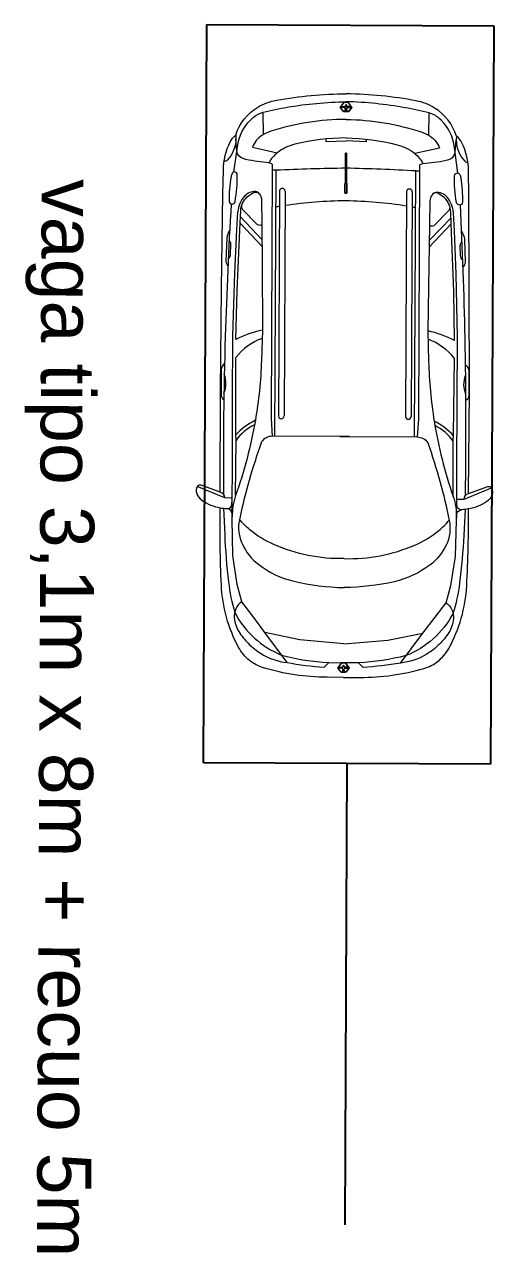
# Model space of a CAD drawing. Header units: metres. Extents: x 322294 to 7190115, y 7390841 to 10157759.
# Drawn here: x 323428.21 to 323431.48, y 7394787.69 to 7394796.21 of the extents above; entities that cross this region are included whole.
import ezdxf

# ---------------------------------------------------------------- set-up
doc = ezdxf.new("R2010")
doc.units = ezdxf.units.M
doc.layers.get('0').update_dxf_attribs({"lineweight": 18})
doc.layers.add('linagrossa', color=7, linetype='Continuous', lineweight=25)
doc.styles.get("Standard").update_dxf_attribs({"font": 'arial.ttf'})

# ---------------------------------------------------------------- blocks, each defined once
blk = doc.blocks.new('Renault Scénic dessus')
for p, q in [((-0.5917, 0.7998), (-0.4862, 0.8012)), ((-0.4862, 0.8012), (-0.2349, 0.8)), ((-0.4428, 0.7745), (-0.0296, 0.7736)), ((-0.2349, 0.8), (0.2604, 0.801)), ((-0.0296, 0.7736), (0.0157, 0.7744)), ((0.0157, 0.7744), (0.5856, 0.7783)), ((0.2604, 0.801), (0.7458, 0.8003)), ((0.7206, 0.7787), (1.0845, 0.7714)), ((0.7458, 0.8003), (1.2152, 0.7886)), ((1.0845, 0.7714), (1.5882, 0.7509)), ((1.2152, 0.7886), (1.5358, 0.7758)), ((1.5879, 0.7509), (1.4136, 0.5863)), ((1.464, 0.5866), (1.6343, 0.7488)), ((1.5358, 0.7758), (1.671, 0.7669)), ((1.6882, 0.7323), (1.5768, 0.6228)), ((1.9676, 0.7987), (2.1216, 0.7774)), ((2.1216, 0.7774), (2.2158, 0.7848)), ((2.1216, 0.7774), (2.1877, 0.768)), ((2.2473, 0.5802), (2.4143, 0.582)), ((0.1314, 0.5129), (0, 0.5039)), ((0, 0.4846), (1.9821, 0.4846)), ((2.0281, 0.5129), (0.1314, 0.5129)), ((1.8272, 0.4577), (0.1515, 0.4577)), ((1.9821, 0.4846), (1.9821, 0.5129)), ((1.8272, 0.4166), (0.1515, 0.4166)), ((-1.7188, 0.1081), (-1.6845, 0.0738)), ((-1.7562, -0.0174), (-1.7259, 0.0073)), ((-1.7562, -0.0193), (-1.7259, 0.0054)), ((-1.7259, 0.0073), (-1.6855, -0.0212)), ((-1.7259, -0.0241), (-1.7259, 0.0073)), ((-1.7259, 0.0054), (-1.6855, -0.0231)), ((-1.7259, -0.026), (-1.7259, 0.0054)), ((-1.7172, 0.0037), (-1.7172, -0.028)), ((-1.7172, 0.0018), (-1.7172, -0.0299)), ((2.4211, -0.0174), (2.4514, 0.0073)), ((2.4211, -0.0193), (2.4514, 0.0054)), ((2.4514, 0.0073), (2.4918, -0.0212)), ((2.4514, -0.0241), (2.4514, 0.0073)), ((2.4514, 0.0054), (2.4918, -0.0231)), ((2.4514, -0.026), (2.4514, 0.0054)), ((2.4601, 0.0037), (2.4601, -0.028)), ((2.4601, 0.0018), (2.4601, -0.0299)), ((-1.7562, -0.0174), (-1.7562, -0.0451)), ((-1.7562, -0.0193), (-1.7562, -0.0469)), ((-1.7562, -0.0537), (-1.7562, -0.026)), ((-1.7562, -0.0556), (-1.7562, -0.0279)), ((-1.7562, -0.0537), (-1.7259, -0.0784)), ((-1.7562, -0.0556), (-1.7259, -0.0803)), ((-1.753, -0.0469), (-1.7259, -0.0241)), ((-1.753, -0.0242), (-1.7259, -0.047)), ((-1.753, -0.0488), (-1.7259, -0.026)), ((-1.753, -0.0261), (-1.7259, -0.0489)), ((-1.7259, -0.0241), (-1.7037, -0.0369)), ((-1.7259, -0.026), (-1.7037, -0.0388)), ((-1.7259, -0.047), (-1.7037, -0.0342)), ((-1.7259, -0.0489), (-1.7037, -0.0361)), ((-1.7259, -0.047), (-1.7259, -0.0784)), ((-1.7259, -0.0489), (-1.7259, -0.0803)), ((-1.7259, -0.0784), (-1.6855, -0.0499)), ((-1.7259, -0.0803), (-1.6855, -0.0518)), ((-1.7172, -0.0747), (-1.7172, -0.0431)), ((-1.7172, -0.0766), (-1.7172, -0.0449)), ((-1.6855, -0.0499), (-1.6855, -0.0166)), ((-1.6855, -0.0518), (-1.6855, -0.0185)), ((-1.6855, -0.0212), (-1.6855, -0.0545)), ((-1.6855, -0.0231), (-1.6855, -0.0564)), ((2.4211, -0.0174), (2.4211, -0.0451)), ((2.4211, -0.0193), (2.4211, -0.0469)), ((2.4211, -0.0537), (2.4211, -0.026)), ((2.4211, -0.0556), (2.4211, -0.0279)), ((2.4211, -0.0537), (2.4514, -0.0784)), ((2.4211, -0.0556), (2.4514, -0.0803)), ((2.4243, -0.0469), (2.4514, -0.0241)), ((2.4243, -0.0242), (2.4514, -0.047)), ((2.4243, -0.0488), (2.4514, -0.026)), ((2.4243, -0.0261), (2.4514, -0.0489)), ((2.4514, -0.0241), (2.4736, -0.0369)), ((2.4514, -0.026), (2.4736, -0.0388)), ((2.4514, -0.047), (2.4736, -0.0342)), ((2.4514, -0.0489), (2.4736, -0.0361)), ((2.4514, -0.047), (2.4514, -0.0784)), ((2.4514, -0.0489), (2.4514, -0.0803)), ((2.4514, -0.0784), (2.4918, -0.0499)), ((2.4514, -0.0803), (2.4918, -0.0518)), ((2.4601, -0.0747), (2.4601, -0.0431)), ((2.4601, -0.0766), (2.4601, -0.0449)), ((2.4918, -0.0499), (2.4918, -0.0166)), ((2.4918, -0.0518), (2.4918, -0.0185)), ((2.4918, -0.0212), (2.4918, -0.0545)), ((2.4918, -0.0231), (2.4918, -0.0564)), ((-1.7188, -0.1811), (-1.6845, -0.1468)), ((1.8272, -0.4896), (0.1515, -0.4896)), ((1.8272, -0.5307), (0.1515, -0.5307)), ((0, -0.5575), (1.9821, -0.5575)), ((0.1314, -0.5859), (0, -0.5769)), ((2.0281, -0.5859), (0.1314, -0.5859)), ((1.9821, -0.5575), (1.9821, -0.5859)), ((1.5879, -0.8239), (1.4136, -0.6593)), ((1.464, -0.6596), (1.6343, -0.8218)), ((1.6882, -0.8053), (1.5768, -0.6958)), ((2.2473, -0.6532), (2.4143, -0.655)), ((-0.5917, -0.8728), (-0.4862, -0.8742)), ((-0.4862, -0.8742), (-0.2349, -0.8729)), ((-0.4428, -0.8475), (-0.0296, -0.8465)), ((-0.2349, -0.8729), (0.2604, -0.874)), ((-0.0296, -0.8465), (0.0157, -0.8474)), ((0.0157, -0.8474), (0.5856, -0.8513)), ((0.2604, -0.874), (0.7458, -0.8733)), ((0.7206, -0.8517), (1.0845, -0.8444)), ((0.7458, -0.8733), (1.2152, -0.8616)), ((1.0845, -0.8444), (1.5882, -0.8239)), ((1.2152, -0.8616), (1.5358, -0.8488)), ((1.5358, -0.8488), (1.671, -0.8399)), ((1.9676, -0.8717), (2.1216, -0.8504)), ((2.1216, -0.8504), (2.1877, -0.841)), ((2.1216, -0.8504), (2.2158, -0.8578))]:
    blk.add_line(p, q)
for points in [[(-0.4611, 0.8561, 0.353906), (-0.4191, 0.8896), (-0.3672, 1.0324, 0.370774), (-0.3779, 1.0607, 0.210872), (-0.4286, 1.065, 0.162353), (-0.4797, 1.0258, 0.107278), (-0.5346, 0.8889, 0.020964), (-0.5409, 0.839, 0.389381), (-0.5134, 0.8035, 0.080297), (-0.4618, 0.8031, 16.722263)], [(-1.7938, -0.0365), (-1.7938, 0.0868, -0.072167), (-1.7249, 0.5618, -0.093699), (-1.672, 0.6646, -0.103338), (-1.5743, 0.7473, -0.111893), (-1.1088, 0.8783, -0.016441), (-0.5346, 0.8889, -2.171327)], [(-0.5383, 0.864), (-0.7326, 0.855, 0.019145), (-1.0868, 0.825, 0.041952), (-1.3164, 0.777, 0.176888), (-1.6295, 0.4278, 0.05168), (-1.6845, 0.0739), (-1.6855, -0.0365)], [(-0.6198, 0.7997), (-0.5828, 0.7997, 0.374865), (-0.541, 0.8362, 3.046948)], [(-0.4191, 0.8896), (0.337, 0.8918), (1.0993, 0.8871), (1.8036, 0.8812), (1.9811, 0.877, -0.117452), (2.1925, 0.8268, -0.109222), (2.242, 0.7863, -1.522612)], [(0.5387, 0.8619, 0.208692), (0.4932, 0.8861), (0.3115, 0.8872, 0.262646), (0.2729, 0.8657, 0.262646)], [(0.3203, 0.8652, 0.18708), (0.4593, 0.8632, 0.18708)], [(1.533, 0.8282, 0.098436), (1.4756, 0.8501), (1.304, 0.8551, 0.216984), (1.2685, 0.8401, 0.216984)], [(1.3188, 0.838, 0.187689), (1.3536, 0.8205), (1.4283, 0.8188, 0.228967), (1.4569, 0.8318, 0.228967)], [(1.7489, 0.7891, 0.056082), (1.9485, 0.7737, 0.779005), (1.9566, 0.8126, 0.075049), (1.9329, 0.82, 0.03971), (1.7479, 0.8338, 0.875786), (1.7489, 0.7891, -0.269448)], [(2.242, 0.7863, -0.222402), (2.0555, 0.849, -0.251336), (2.0479, 0.8723, -0.251336)], [(-1.2343, 0.7256, 0.26796), (-1.3535, 0.7809, 0.119019), (-1.4569, 0.746, 0.056513), (-1.5436, 0.6764, 0.058396), (-1.6211, 0.5777, 0.113862), (-1.685, 0.386, 0.030391), (-1.7188, 0.1081, 0.308257)], [(0, -0.073), (0, 0.5039, 0.253925), (-0.0429, 0.5829, 0.035571), (-0.6225, 0.7459, 0.164538), (-0.8061, 0.7231, 0.116966), (-0.9543, 0.6027, 0.107283), (-1.0795, 0.3381, 0.054096), (-1.1247, -0.0365, 0.659613)], [(-0.9093, -0.0365, -0.109468), (-0.8062, 0.489, -0.0676), (-0.6973, 0.6679, -0.054472), (-0.6192, 0.7452, -0.054472)], [(1.5882, 0.7509), (1.6792, 0.7468, -0.195924), (1.7822, 0.6992), (1.8127, 0.6563, -0.415988), (1.8041, 0.6068, -0.131117), (1.7602, 0.5907), (1.5783, 0.5875), (1.2772, 0.5852), (0.7911, 0.5807), (0.5641, 0.5869, -0.034917), (0.1184, 0.6302, -0.042594), (-0.4428, 0.7745, 0.089828), (-0.6013, 0.7997, 8.659985)], [(2.0281, 0.5129), (2.0376, 0.5375), (2.0504, 0.6436, -0.038104), (2.0678, 0.731, -0.301997), (2.1216, 0.7774, -0.551842)], [(2.1877, 0.768, -0.163029), (2.3765, 0.6546, -0.113893), (2.4143, 0.582, -0.020711), (2.4526, 0.404, -0.036759), (2.4954, -0.0365, -1.02374)], [(2.242, 0.7863, -0.1817), (2.4512, 0.6231, -0.092141), (2.5042, 0.4844, -0.042972), (2.5539, -0.0365, 0.990734)], [(2.3636, -0.0365, 0.076148), (2.2724, 0.5243, 0.065065), (2.2409, 0.5906, 0.165567), (2.1531, 0.6601), (2.112, 0.4759)], [(2.2255, -0.0365, 0.058416), (2.1762, 0.3457, 0.106862), (2.1122, 0.4757, 0.104556), (2.0376, 0.5375, 1.240711)], [(0, 0), (0, -0.5769, -0.253925), (-0.0429, -0.6559, -0.035571), (-0.6225, -0.8188, -0.164538), (-0.8061, -0.7961, -0.116966), (-0.9543, -0.6757, -0.107283), (-1.0795, -0.4111, -0.054096), (-1.1247, -0.0365, -0.659613)], [(-1.7938, -0.0365), (-1.7938, -0.1598, 0.072167), (-1.7249, -0.6347, 0.093699), (-1.672, -0.7376, 0.103338), (-1.5743, -0.8203, 0.111893), (-1.1088, -0.9512, 0.016441), (-0.5346, -0.9618, 2.171327)], [(-0.5383, -0.937), (-0.7326, -0.928, -0.019145), (-1.0868, -0.898, -0.041952), (-1.3164, -0.8499, -0.176888), (-1.6295, -0.5008, -0.05168), (-1.6845, -0.1469), (-1.6855, -0.0365)], [(-0.9093, -0.0365, 0.109468), (-0.8062, -0.562, 0.0676), (-0.6973, -0.7408, 0.054472), (-0.6192, -0.8182, 0.054472)], [(2.2255, -0.0365, -0.058416), (2.1762, -0.4187, -0.106862), (2.1122, -0.5487, -0.104556), (2.0376, -0.6104, -1.240711)], [(2.3636, -0.0365, -0.076148), (2.2724, -0.5972, -0.065065), (2.2409, -0.6636, -0.165567), (2.1531, -0.7331), (2.112, -0.5489)], [(2.1877, -0.841, 0.163029), (2.3765, -0.7276, 0.113893), (2.4143, -0.655, 0.020711), (2.4526, -0.477, 0.036759), (2.4954, -0.0365, 1.02374)], [(2.242, -0.8593, 0.1817), (2.4512, -0.6961, 0.092141), (2.5042, -0.5573, 0.042972), (2.5539, -0.0365, -0.990734)], [(-1.2343, -0.7985, -0.26796), (-1.3535, -0.8539, -0.119019), (-1.4569, -0.819, -0.056513), (-1.5436, -0.7494, -0.058396), (-1.6211, -0.6507, -0.113862), (-1.685, -0.459, -0.030391), (-1.7188, -0.1811, -0.308257)], [(2.0281, -0.5859), (2.0376, -0.6104), (2.0504, -0.7166, 0.038104), (2.0678, -0.804, 0.301997), (2.1216, -0.8504, 0.551842)], [(1.5882, -0.8239), (1.6792, -0.8198, 0.195924), (1.7822, -0.7722), (1.8127, -0.7293, 0.415988), (1.8041, -0.6797, 0.131117), (1.7602, -0.6637), (1.5783, -0.6605), (1.2772, -0.6582), (0.7911, -0.6537), (0.5641, -0.6598, 0.034917), (0.1184, -0.7031, 0.042594), (-0.4428, -0.8475, -0.089828), (-0.6013, -0.8727, -8.659985)], [(-0.6198, -0.8727), (-0.5828, -0.8727, -0.374865), (-0.541, -0.9092, -3.046948)], [(-0.4611, -0.9291, -0.353906), (-0.4191, -0.9626), (-0.3672, -1.1053, -0.370774), (-0.3779, -1.1337, -0.210872), (-0.4286, -1.138, -0.162353), (-0.4797, -1.0988, -0.107278), (-0.5346, -0.9618, -0.020964), (-0.5409, -0.912, -0.389381), (-0.5134, -0.8765, -0.080297), (-0.4618, -0.8761, -16.722263)], [(-0.4191, -0.9626), (0.337, -0.9648), (1.0993, -0.9601), (1.8036, -0.9542), (1.9811, -0.95, 0.117452), (2.1925, -0.8998, 0.109222), (2.242, -0.8593, 1.522612)], [(1.533, -0.9011, -0.098436), (1.4756, -0.9231), (1.304, -0.928, -0.216984), (1.2685, -0.9131, -0.216984)], [(1.3188, -0.911, -0.187689), (1.3536, -0.8935), (1.4283, -0.8918, -0.228967), (1.4569, -0.9048, -0.228967)], [(1.7489, -0.8621, -0.056082), (1.9485, -0.8467, -0.779005), (1.9566, -0.8856, -0.075049), (1.9329, -0.893, -0.03971), (1.7479, -0.9068, -0.875786), (1.7489, -0.8621, 0.269448)], [(2.242, -0.8593, 0.222402), (2.0555, -0.922, 0.251336), (2.0479, -0.9452, 0.251336)], [(0.5387, -0.9349, -0.208692), (0.4932, -0.9591), (0.3115, -0.9602, -0.262646), (0.2729, -0.9387, -0.262646)], [(0.3203, -0.9382, -0.18708), (0.4593, -0.9362, -0.18708)]]:
    blk.add_lwpolyline(points, format="xyb")
for points in [[(-0.4618, 0.8031), (-0.4611, 0.8561), (-0.3779, 1.0607)], [(-1.685, 0.386), (-1.4613, 0.5522), (-1.3413, 0.6434), (-1.2343, 0.7256), (-1.1065, 0.7608), (-0.8903, 0.7934), (-0.6198, 0.7997)], [(-1.5444, -0.0365), (-1.5157, 0.2923), (-1.4613, 0.5522)], [(2.2169, 0.1144), (2.1975, 0.1135), (2.2047, -0.0365)], [(-1.5444, -0.0365), (-1.5157, -0.3652), (-1.4613, -0.6252)], [(2.2169, -0.1874), (2.1975, -0.1865), (2.2047, -0.0365)], [(-1.685, -0.459), (-1.4613, -0.6252), (-1.3413, -0.7164), (-1.2343, -0.7985), (-1.1065, -0.8338), (-0.8903, -0.8664), (-0.6198, -0.8727)], [(-0.4618, -0.8761), (-0.4611, -0.9291), (-0.3779, -1.1337)]]:
    blk.add_lwpolyline(points)
for points in [[(1.8131, -0.0431), (1.885, -0.0431), (1.885, -0.0299), (1.8131, -0.0299)], [(1.8131, -0.0299), (1.885, -0.0299), (1.885, -0.0431), (1.8131, -0.0431)], [(1.885, -0.0401), (2.1121, -0.0401), (2.1121, -0.0329), (1.885, -0.0329)], [(1.885, -0.0329), (2.1121, -0.0329), (2.1121, -0.0401), (1.885, -0.0401)]]:
    blk.add_lwpolyline(points, close=True)
for centre, radius, start, end in [((-0.068, -31.7236), 32.5912, 88.57735, 90.64374), ((-0.0671, -31.6883), 32.5558, 86.83608, 88.57735), ((-0.2365, 0.4806), 0.3572, 25.77008, 55.10161), ((-0.3282, 0.4065), 0.4995, 26.59061, 47.40858), ((0.3181, 0.4335), 0.4365, 19.95592, 52.20272), ((-0.1274, 0.3655), 0.9434, 13.18766, 25.97712), ((1.6579, 0.5693), 0.198, 48.7917, 86.21083), ((1.7164, 0.6966), 0.0455, 96.67931, 128.33915), ((1.7226, 0.6432), 0.0998, 355.18537, 48.7917), ((1.6244, 0.6045), 0.051, 158.90244, 199.42466), ((1.7866, 0.6378), 0.0356, 299.48027, 355.18537), ((0.1515, 0.4372), 0.0205, 90, 270), ((-1.3048, -0.0597), 3.0613, 9.73047, 10.24118), ((1.8272, 0.4372), 0.0205, 270, 90), ((-14.9324, -0.3454), 16.9349, 1.04509, 2.80905), ((-1.3048, -0.0597), 3.0613, 0.4344, 8.95187), ((-1.3048, -0.0133), 3.0613, 351.04813, 359.5656), ((-14.9324, 0.2724), 16.9349, 357.19095, 358.95491), ((0.1515, -0.5102), 0.0205, 90, 270), ((-1.3048, -0.0133), 3.0613, 349.75882, 350.26953), ((1.8272, -0.5102), 0.0205, 270, 90), ((-0.2365, -0.5536), 0.3572, 304.89839, 334.22992), ((-0.3282, -0.4795), 0.4995, 312.59142, 333.40939), ((0.3181, -0.5064), 0.4365, 307.79728, 340.04408), ((-0.1274, -0.4385), 0.9434, 334.02288, 346.81234), ((1.6244, -0.6774), 0.051, 160.57534, 201.09756), ((1.7226, -0.7162), 0.0998, 311.2083, 4.81463), ((1.7866, -0.7108), 0.0356, 4.81463, 60.51973), ((1.6579, -0.6423), 0.198, 273.78917, 311.2083), ((1.7164, -0.7696), 0.0455, 231.66085, 263.32069), ((-0.0671, 31.6153), 32.5558, 271.42265, 273.16392), ((-0.068, 31.6507), 32.5912, 269.35626, 271.42265)]:
    blk.add_arc(centre, radius, start, end)
blk = doc.blocks.new('A$C163E78D0')
blk.add_blockref('Renault Scénic dessus', (10.6148, 6.0207))

msp = doc.modelspace()

# ---------------------------------------------------------------- linework, layer by layer
at = {"layer": 'linagrossa'}
for p, q in [((323429.4563, 7394791.0867), (323429.4797, 7394796.2112)), ((323429.4797, 7394796.2112), (323431.4732, 7394796.2021)), ((323431.4732, 7394796.2021), (323431.4498, 7394791.0776)), ((323431.4498, 7394791.0776), (323429.4563, 7394791.0867)), ((323430.4531, 7394791.0821), (323430.4385, 7394787.8793))]:
    msp.add_line(p, q, dxfattribs=at)

# ---------------------------------------------------------------- block references
at = {"xscale": 0.9316029951651544, "yscale": 0.9316029951651544, "zscale": 0.9316029951651544, "rotation": 89.73877287915714}
msp.add_blockref('A$C163E78D0', (323435.9676, 7394783.437), dxfattribs=at)

# ---------------------------------------------------------------- texts
at = {"layer": 'linagrossa'}
msp.add_text('vaga tipo 3,1m x 8m + recuo 5m', height=0.374377, rotation=269.73877, dxfattribs=at).set_placement((323428.3343, 7394795.1392))

doc.saveas('drawing.dxf')
